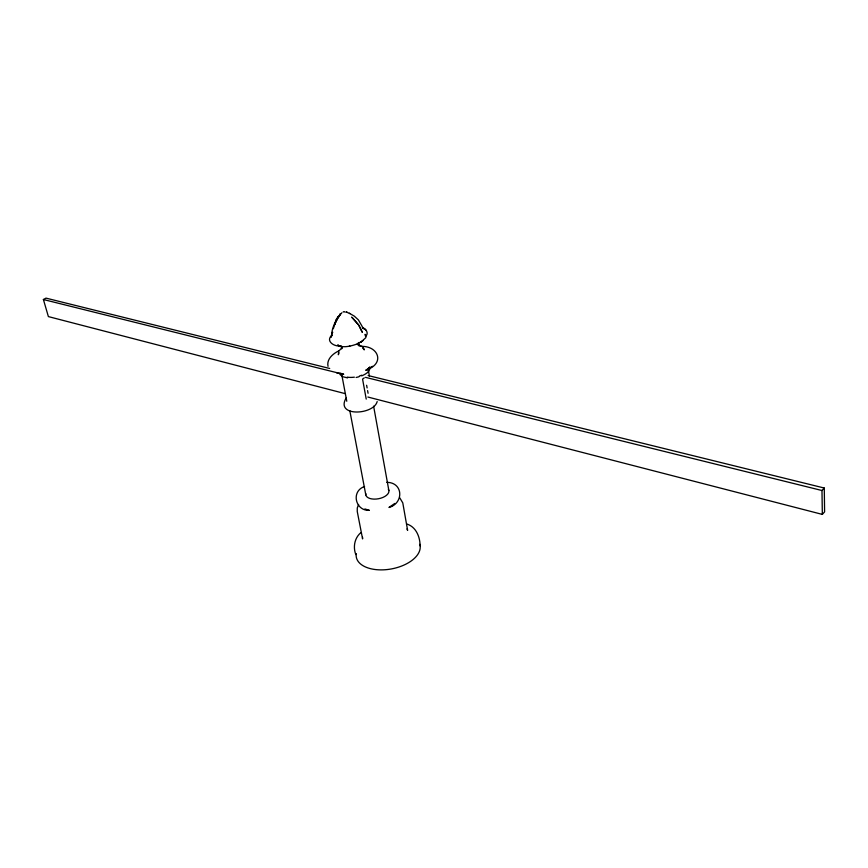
<?xml version="1.0" encoding="UTF-8"?>
<svg xmlns="http://www.w3.org/2000/svg" width="868" height="868" viewBox="0 0 868 868"><rect width="100%" height="100%" fill="white"/><g stroke="black" fill="none" stroke-linecap="round" stroke-linejoin="round"><path stroke-width="1.3" d="M346.777 401.244L341.894 375.388M358.506 343.283L358.517 342.513L359.33 346.115L358.994 345.399M362.585 537.303L362.585 538.909L357.258 511.512L357.28 507.975L358.592 504.492M333.334 328.679L336.534 318.925L341.851 312.773M365.504 336.133L365.092 334.321L366.025 336.111L365.808 337.685L361.283 341.808M331.956 335.417C330.903 332.086 334.473 321.757 338.487 316.777L337.977 317.536L339.974 314.834L337.706 318.708M377.168 401.559C373.75 415.056 334.961 417.096 346.126 398.021M334.983 324.426L335.417 323.417M344.574 311.97L344.39 311.883M338.9 352.831L338.357 354.741L338.791 351.073L341.612 348.187M331.348 336.708L331.858 335.623M335.873 322.429L336.35 321.464M336.827 320.52L337.283 319.598M336.513 319.836L335.949 320.834L336.415 320.021M331.967 333.366L331.001 337.348M332.205 333.03L332.78 332.26M394.766 503.462L388.951 507.487C403.859 503.364 403.533 482.413 386.759 482.326M342.426 347.482L341.666 348.817L341.091 345.8M367.88 397.034L822.332 514.399L824.6 511.881L824.274 488.033L368.119 375.54M822.332 514.399L821.985 490.518L824.274 488.033M331.771 335.319C325.37 341.048 333.985 346.495 339.605 345.952L338.574 345.551C343.836 348.35 352.907 345.453 356.216 344.292M368.759 368.238L366.914 369.768L369.659 367.305L366.914 369.768C385.414 363.139 378.036 345.497 360.914 346.419M365.558 336.209C369.334 333.594 365.884 328.614 362.564 327.616M360.958 532.561C354.545 537.856 352.864 546.959 355.815 554.587M360.969 342.025L362.097 341.233L356.564 344.162M362.553 340.907L363.247 340.43M364.3 377.862L362.564 379.077L366.231 399.106M368.423 368.716L365.754 370.321L372.459 366.296M343.142 312.003L343.782 311.742M391.273 506.207L391.935 505.849M338.585 351.008C332.824 353.71 326.498 359.276 328.017 366.329M345.301 393.671L48.38 316.592L43.4 299.514L45.993 298.125L329.699 368.466M364.593 486.514C350.726 491.049 355.251 511.133 369.377 510.351L364.864 508.952M361.696 375.877C365.211 374.358 370.321 371.851 369.876 367.272M356.086 377.471L358.972 376.788M349.207 346.256L349.869 346.126M347.569 377.895L342.893 376.755L339.996 374.542M336.86 373.012L343.706 374.238L340.072 373.131M339.572 345.996L337.674 345.008L340.169 346.256M365.536 377.352L821.985 490.518M43.4 299.514L340.234 373.511M346.017 312.035L347.059 312.361M338.976 345.746L338.856 345.703M347.146 312.393L350.162 313.641M406.604 523.925C416.054 526.778 419.993 536.706 420.123 545.842M349.37 313.272L354.274 316.115L358.408 319.912L363.54 328.82L362.39 327.648M363.649 348.719L363.008 348.296L364.278 349.858L362.488 346.603L357.811 344.585L358.809 345.117L358.343 344.78M364.94 329.059L365.992 330.155M358.723 325.077L352.267 317.721L358.538 324.871L362.347 332.336L359.189 325.869M351.649 317.059L352.386 317.851M399.66 497.657L402.785 502.897L407.624 530.381L406.983 528.905M349.815 410.694L365.797 494.879M368.401 370.527L369.432 376.224M373.62 406.202L388.864 490.518M366.621 385.262L367.11 387.931M367.587 390.6L368.075 393.269M388.354 489.346A11.74 6.109 -10.5 0 1 378.535 498.742A11.74 6.109 -10.5 0 1 365.819 493.61M419.797 544.323A32.409 17.978 -10.5 0 1 389.276 569.289A32.409 17.978 -10.5 0 1 356.281 553.621M361.685 375.204A13.487 6.065 -10.5 0 1 359.385 376.05M354.372 377.168A13.487 6.065 -10.5 0 1 347.2 377.135M337.999 316.592L337.489 317.341L337.999 316.592M340.571 313.771L339.833 314.433L340.571 313.771M346.961 312.328L346.082 312.057L346.864 312.296"/></g></svg>
